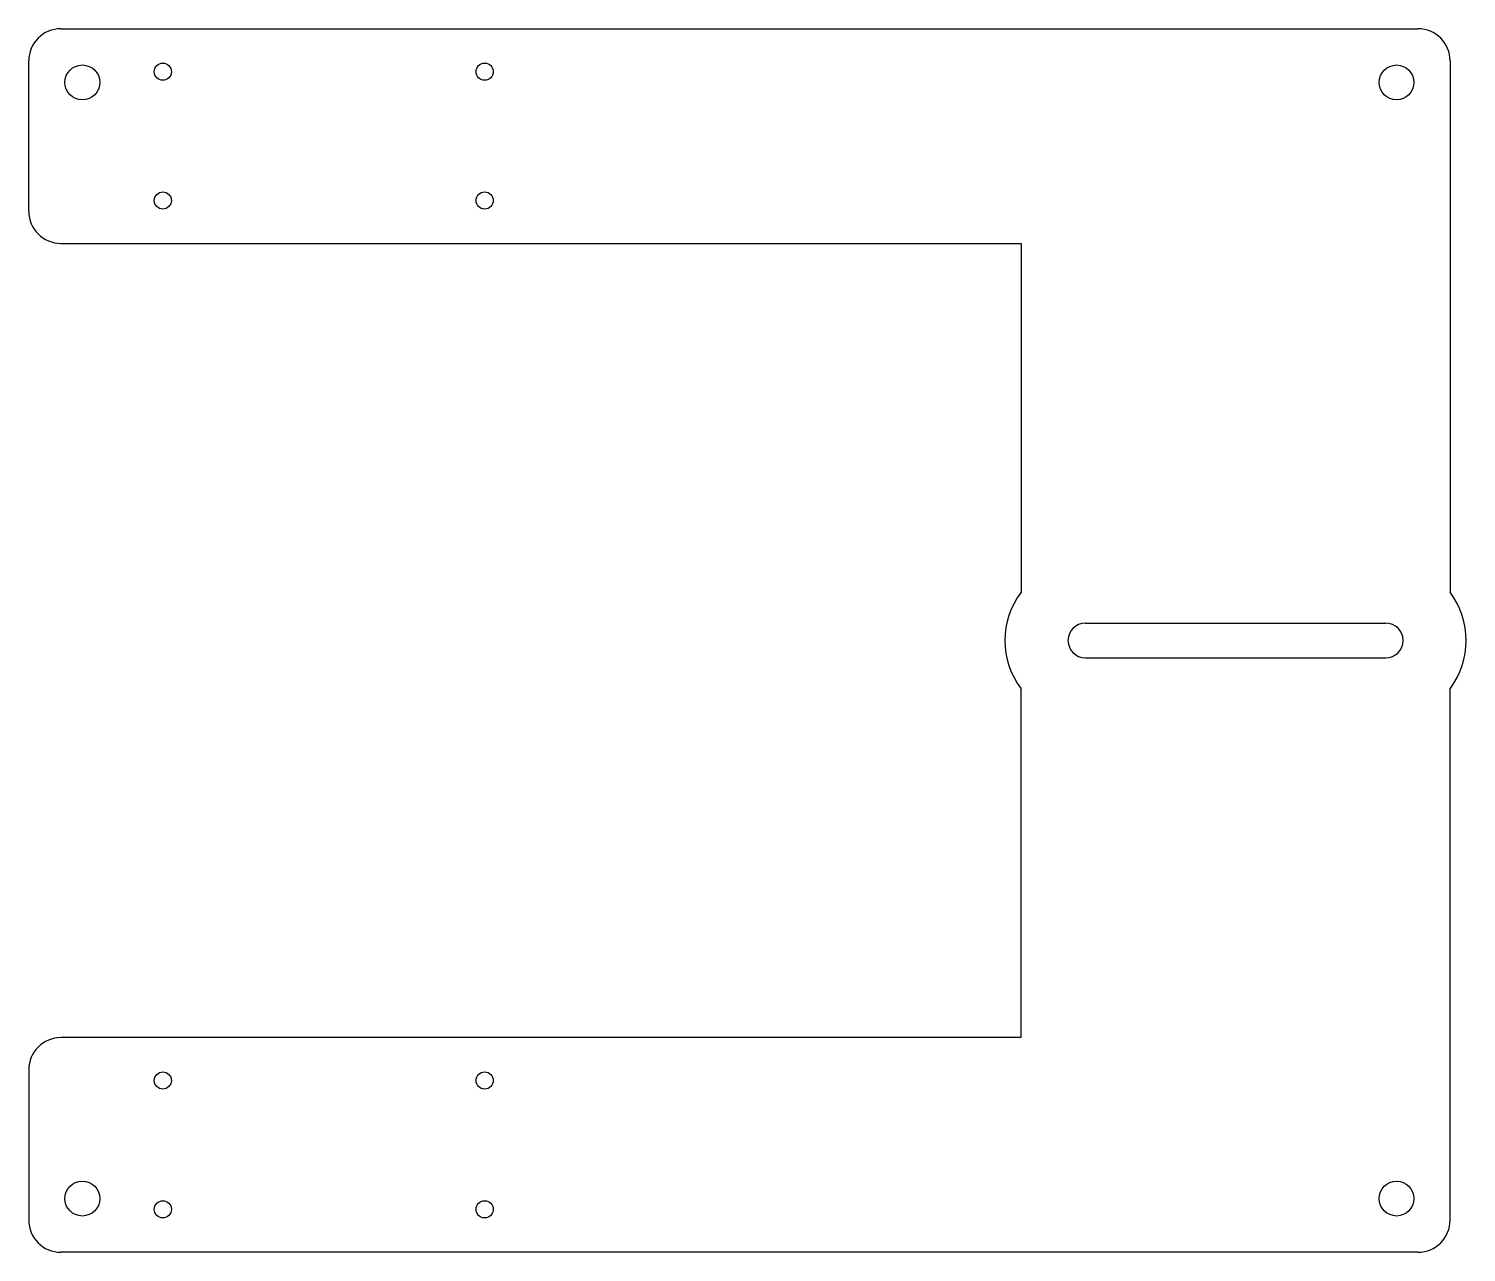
# Model space of a CAD drawing. Header units: millimetres. Extents: x -55 to 213, y -114 to 114.
import ezdxf

# ---------------------------------------------------------------- set-up
doc = ezdxf.new("R2010")
doc.units = ezdxf.units.MM
doc.layers.add('Shape2DView', color=7, linetype='CONTINUOUS')

msp = doc.modelspace()

# ---------------------------------------------------------------- linework, layer by layer
at = {"layer": 'Shape2DView'}
for p, q in [((-49, 114), (204, 114)), ((-55, 80), (-55, 108)), ((210, 108), (210, 9)), ((-49, 74), (130, 74)), ((130, 74), (130, 9)), ((142, 3.25), (198, 3.25)), ((142, -3.25), (198, -3.25)), ((130, -74), (130, -9)), ((210, -108), (210, -9)), ((130, -74), (-49, -74)), ((-55, -80), (-55, -108)), ((204, -114), (-49, -114))]:
    msp.add_line(p, q, dxfattribs=at)
for centre, radius in [((-45, 104), 3.25), ((-30, 106), 1.6), ((30, 106), 1.6), ((200, 104), 3.25), ((-30, 82), 1.6), ((30, 82), 1.6), ((-30, -82), 1.6), ((30, -82), 1.6), ((-45, -104), 3.25), ((200, -104), 3.25), ((-30, -106), 1.6), ((30, -106), 1.6)]:
    msp.add_circle(centre, radius, dxfattribs=at)
for centre, radius, start, end in [((-49, 108), 6, 90, 180), ((204, 108), 6, 0, 90), ((-49, 80), 6, 180, -90), ((142, 0), 15, 143.1301, -143.1301), ((198, 0), 15, -36.8699, 36.8699), ((142, 0), 3.25, 90, -90), ((198, 0), 3.25, -90, 90), ((-49, -80), 6, 90, 180), ((-49, -108), 6, 180, -90), ((204, -108), 6, -90, 0)]:
    msp.add_arc(centre, radius, start, end, dxfattribs=at)

doc.saveas('drawing.dxf')
